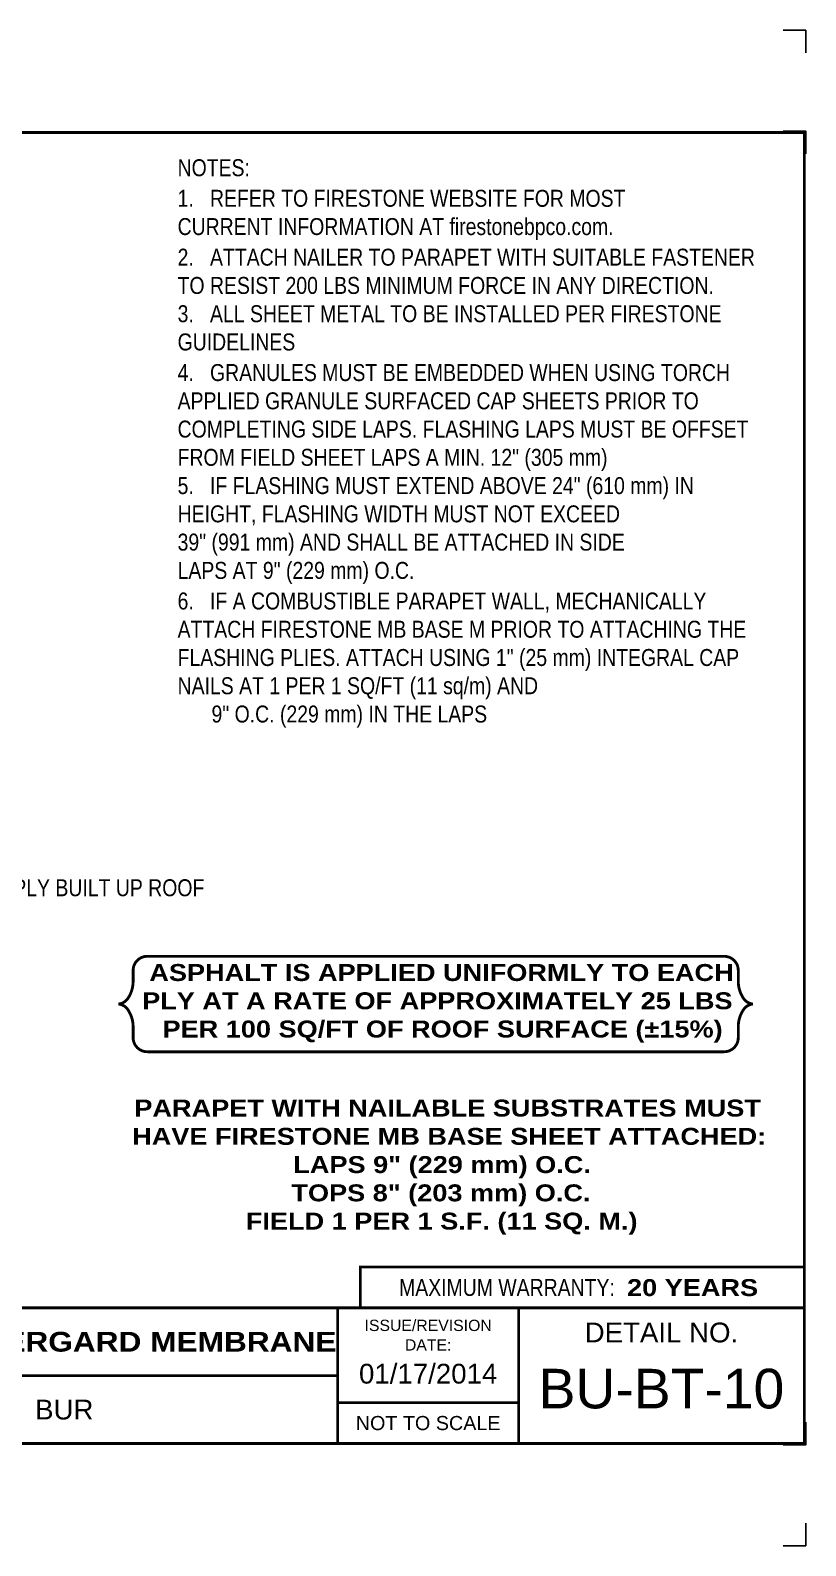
# Model space of a CAD drawing. Header units: inches. Extents: x -741.7 to -721.6, y -114.5 to -97.7.
# Drawn here: x -730.2 to -721.62, y -114.47 to -97.71 of the extents above; entities that cross this region are included whole.
import ezdxf
from ezdxf.enums import TextEntityAlignment as Align

# ---------------------------------------------------------------- set-up
doc = ezdxf.new("R2010")
doc.units = ezdxf.units.IN
doc.header["$MEASUREMENT"] = 0
doc.layers.get('0').update_dxf_attribs({"linetype": 'CONTINUOUS'})
doc.layers.get('DEFPOINTS').update_dxf_attribs({"linetype": 'CONTINUOUS'})
for name, color, linetype in [('FSBP-ANNO-LABEL', 7, 'CONTINUOUS'), ('FSBP-ANNO-NOTE', 7, 'CONTINUOUS'), ('FSBP-TTLB', 7, 'CONTINUOUS'), ('FSBP-TTLB-BORDER', 7, 'CONTINUOUS'), ('FSBP-TTLB-TEXT', 7, 'CONTINUOUS')]:
    doc.layers.add(name, color=color, linetype=linetype)
doc.styles.add('ARIAL', font='arial.ttf')
doc.styles.add('ARIAL_BOLD', font='')
doc.styles.add('ARIAL_NAR', font='ARIALN.TTF')
doc.styles.add('FSBP_ARIAL_NAR', font='ARIALN.TTF')
doc.styles.get('ARIAL_BOLD').set_extended_font_data('Arial Black')

# ---------------------------------------------------------------- blocks, each defined once
blk = doc.blocks.new('TTLB-ASPHALT_1')
blk.add_line((16.84110496735593, 0), (20, 0))
at = {"layer": 'DEFPOINTS', "linetype": 'Continuous', "ltscale": 1.75}
for points in [[(20.01562500000003, 13.88083333333333), (20.01562500000003, 14.13083333333333), (19.76562500000003, 14.13083333333333)], [(20.01562500000003, -2.380833333333342), (20.01562500000003, -2.630833333333342), (19.76562500000003, -2.630833333333342)]]:
    blk.add_lwpolyline(points, dxfattribs=at)
at = {"layer": 'DEFPOINTS', "color": 1}
for points in [[(20.015625, 12.765625), (20.015625, 13.015625), (19.765625, 13.015625)], [(20.015625, -1.265625), (20.015625, -1.515625), (19.765625, -1.515625)]]:
    blk.add_lwpolyline(points, dxfattribs=at)
at = {"layer": 'FSBP-TTLB', "const_width": 0.03125}
blk.add_lwpolyline([(15.09028770518938, 0), (20, 0), (20, 0.4512598240669945), (15.09028770518938, 0.4512598240669945)], close=True, dxfattribs=at)
for points in [[(0, 0), (0, -1.5), (20, -1.5), (20, 0), (0, 0)], [(14.84028770518938, 0), (14.84028770518938, -1.5)], [(16.84110496735593, 0), (16.84110496735593, -1.5)], [(20, 0), (20, -1.5)], [(4.825208527206769, -0.75), (14.84028770518938, -0.75)], [(14.84028770518938, -1.048740175933006), (16.84110496735593, -1.048740175933006)]]:
    blk.add_lwpolyline(points, dxfattribs=at)
at = {"layer": 'FSBP-TTLB-BORDER', "const_width": 0.03125}
blk.add_lwpolyline([(20, 0), (20, 13), (0, 13), (0, 0)], dxfattribs=at)
at = {"layer": 'FSBP-TTLB-TEXT', "style": 'ARIAL_NAR'}
blk.add_text('MAXIMUM WARRANTY:', height=0.1875, dxfattribs=at).set_placement((17.90516569312837, 0.2256299120335257), align=Align.MIDDLE_RIGHT)
at = {"layer": 'FSBP-TTLB-TEXT', "style": 'ARIAL_BOLD'}
blk.add_text('20 YEARS', height=0.1875, dxfattribs=at).set_placement((18.03987100774941, 0.2240244307510579), align=Align.MIDDLE_LEFT)
at = {"layer": 'FSBP-TTLB-TEXT', "style": 'ARIAL'}
for s, height, p in [('ISSUE/REVISION', 0.125, (15.84069633627263, -0.1938496373466023)), ('DETAIL NO.', 0.21875, (18.42055248367797, -0.2724398367368792)), ('DATE:', 0.125, (15.84069633627263, -0.409973105348854)), ('NOT TO SCALE', 0.15625, (15.84069633627263, -1.274370087966503))]:
    blk.add_text(s, height=height, dxfattribs=at).set_placement(p, align=Align.MIDDLE_CENTER)
at = {"layer": 'FSBP-TTLB-TEXT'}
for tag, height, style, p in [('DETAIL_DESCP_LINE_1', 0.21875, 'ARIAL_BOLD', (9.832748116198076, -0.375)), ('ISSUE_REV_DATE', 0.21875, 'ARIAL', (15.84069633627263, -0.7282559425942452)), ('DETAIL_NUMBER', 0.4375, 'ARIAL', (18.42055248367797, -0.8931630692489421))]:
    blk.add_attdef(tag, text='', height=height, dxfattribs=dict(at, style=style)).set_placement(p, align=Align.MIDDLE_CENTER)
at = {"layer": 'FSBP-TTLB-TEXT', "style": 'ARIAL'}
blk.add_attdef('ACCPT_SYSTEMS', text='', height=0.21875, dxfattribs=at).set_placement((11.49438170418193, -1.125), align=Align.MIDDLE_LEFT)

msp = doc.modelspace()

# ---------------------------------------------------------------- linework, layer by layer
at = {"layer": 'FSBP-ANNO-NOTE', "const_width": 0.03125}
msp.add_lwpolyline([(-729.0588897302787, -108.2417632632314), (-729.0588897302787, -108.1094772322486, -0.414213562373095), (-728.9026397302787, -107.9532272322486), (-722.5231346516938, -107.9532272322486, -0.414213562373095), (-722.3668846516938, -108.1094772322486), (-722.3668846516938, -108.2417632632314, 0.1409083258157955), (-722.3084370255064, -108.4199043133344, 0.2244532195272858), (-722.2043736077934, -108.4811853534312, 0.2244532195272858), (-722.3084370255064, -108.542466393528, 0.1409083258157939), (-722.3668846516938, -108.720607443631), (-722.3668846516938, -108.8528934746139, -0.414213562373095), (-722.5231346516938, -109.0091434746139), (-728.9026397302787, -109.0091434746139, -0.414213562373095), (-729.0588897302787, -108.8528934746139), (-729.0588897302787, -108.720607443631, 0.1409083258157955), (-729.1173373564661, -108.542466393528, 0.2244532195272858), (-729.2214007741791, -108.4811853534312, 0.2244532195272858), (-729.1173373564661, -108.4199043133344, 0.1409083258157939)], format="xyb", close=True, dxfattribs=at)
msp.add_lwpolyline([(-729.0588897302787, -108.2417632632314), (-729.0588897302787, -108.1094772322486, -0.414213562373095), (-728.9026397302787, -107.9532272322486), (-722.5231346516938, -107.9532272322486, -0.414213562373095), (-722.3668846516938, -108.1094772322486), (-722.3668846516938, -108.2417632632314, 0.1409083258157955), (-722.3084370255064, -108.4199043133344, 0.2244532195272858), (-722.2043736077934, -108.4811853534312, 0.2244532195272858), (-722.3084370255064, -108.542466393528, 0.1409083258157939), (-722.3668846516938, -108.720607443631), (-722.3668846516938, -108.8528934746139, -0.414213562373095), (-722.5231346516938, -109.0091434746139), (-728.9026397302787, -109.0091434746139, -0.414213562373095), (-729.0588897302787, -108.8528934746139), (-729.0588897302787, -108.720607443631, 0.1409083258157955), (-729.1173373564661, -108.542466393528, 0.2244532195272858), (-729.2214007741791, -108.4811853534312, 0.2244532195272858), (-729.1173373564661, -108.4199043133344, 0.1409083258157939)], format="xyb", close=True, dxfattribs=at)

# ---------------------------------------------------------------- block references
msp.add_blockref('TTLB-ASPHALT_1', (-741.6369736728426, -111.8417365816885)).add_auto_attribs({'DETAIL_DESCP_LINE_1': 'CURB/WALL FLASHING USING RUBBERGARD MEMBRANE', 'ACCPT_SYSTEMS': 'BUR', 'ISSUE_REV_DATE': '01/17/2014', 'DETAIL_NUMBER': 'BU-BT-10'})

# ---------------------------------------------------------------- texts
at = {"layer": 'FSBP-ANNO-LABEL', "style": 'ARIAL_NAR'}
msp.add_text('FOUR PLY BUILT UP ROOF', height=0.1875, dxfattribs=at).set_placement((-731.051843078683, -107.195061435312), align=Align.MIDDLE_LEFT)
at = {"layer": 'FSBP-ANNO-NOTE', "char_height": 0.1875, "attachment_point": 1}
for s, width, heights, insert, style in [('NOTES:\\P{\\H0.083333x;\\P\\pi-0.375,l0.375;}1.   REFER TO FIRESTONE WEBSITE FOR MOST \\P\\pi0;CURRENT INFORMATION AT firestonebpco.com.\\P\\pl0;{\\H0.083333x;\\P\\pi-0.375,l0.375;}2.   ATTACH NAILER TO PARAPET WITH SUITABLE FASTENER TO RESIST 200 LBS MINIMUM FORCE IN ANY DIRECTION.{\\H0.083333x;\\P}3.   ALL SHEET METAL TO BE INSTALLED PER FIRESTONE GUIDELINES\\P{\\H0.083333x;\\P}4.   GRANULES MUST BE EMBEDDED WHEN USING TORCH APPLIED GRANULE SURFACED CAP SHEETS PRIOR TO COMPLETING SIDE LAPS. FLASHING LAPS MUST BE OFFSET FROM FIELD SHEET LAPS A MIN. 12" (305 mm){\\H0.083333x;  \\P}5.   IF FLASHING MUST EXTEND ABOVE 24" (610 mm) IN HEIGHT, FLASHING WIDTH MUST NOT EXCEED \\P\\pi0;39" (991 mm) AND SHALL BE ATTACHED IN SIDE  \\PLAPS AT 9" (229 mm) O.C.\\P{\\H0.083333x;\\P\\pi-0.375;}6.   IF A COMBUSTIBLE PARAPET WALL, MECHANICALLY ATTACH FIRESTONE MB BASE M PRIOR TO ATTACHING THE FLASHING PLIES. ATTACH USING 1" (25 mm) INTEGRAL CAP NAILS AT 1 PER 1 SQ/FT (11 sq/m) AND \\P\\pi0.375,l0;9" O.C. (229 mm) IN THE LAPS', 6.458020089093907, [6.490025265686885], (-728.5669787044553, -99.13679455471538), 'FSBP_ARIAL_NAR'), ('\\pi-0.29537,l0.375;ASPHALT IS APPLIED UNIFORMLY TO EACH\\P\\pi0,l0;PLY AT A RATE OF APPROXIMATELY 25 LBS\\P\\pi-0.14981,l0.375;PER 100 SQ/FT OF ROOF SURFACE (±15%)', 6.46982238162866, [0.910907846000744], (-728.9593375585226, -108.038920007686), 'ARIAL_BOLD'), ('\\pi-0.069682,l0.375;PARAPET WITH NAILABLE SUBSTRATES MUST\\P\\pi-0.094047;HAVE FIRESTONE MB BASE SHEET ATTACHED:\\P\\pi1.688;LAPS 9" (229 mm) O.C.\\P\\pi1.667;TOPS 8" (203 mm) O.C.\\P\\pi1.1636;FIELD 1 PER 1 S.F. (11 SQ. M.)', 7.126109068008986, [1.766460265560842], (-729.3506009208195, -109.5383787205753), 'ARIAL_BOLD')]:
    msp.add_mtext_dynamic_manual_height_columns(s, width=width, gutter_width=1.09375, heights=heights, dxfattribs=dict(at, insert=insert, style=style))

doc.saveas('drawing.dxf')
